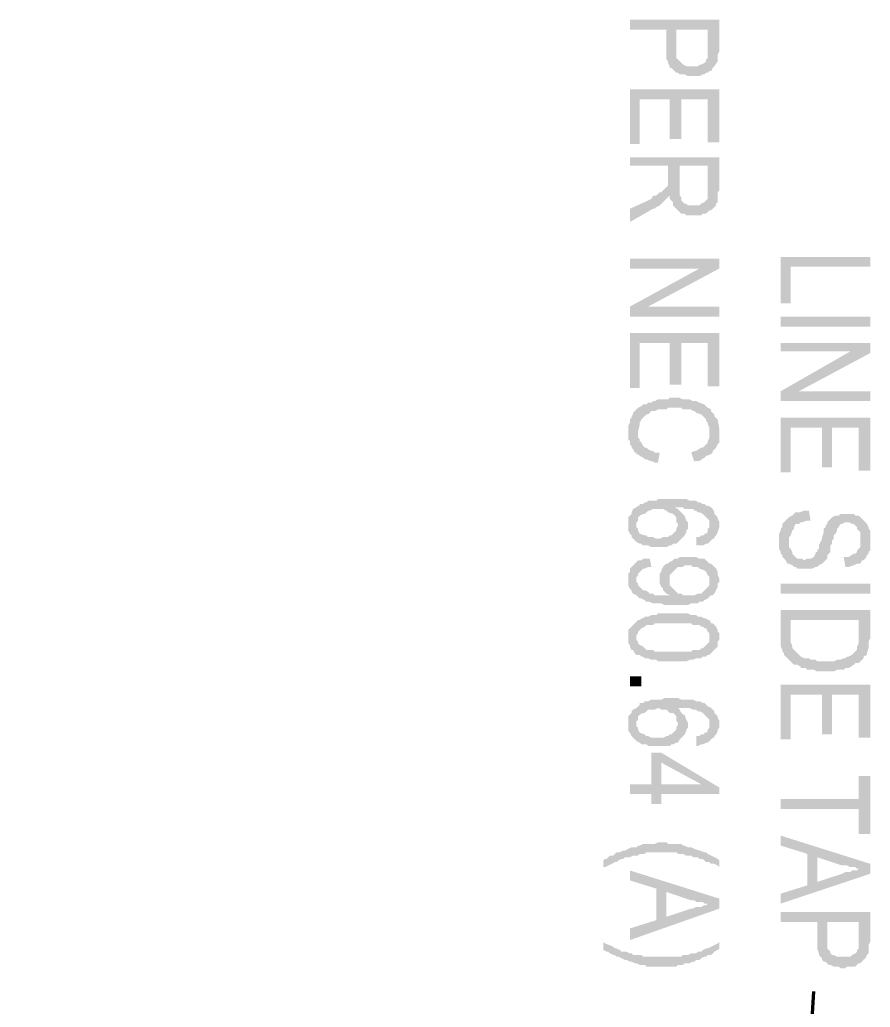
# Model space of a CAD drawing. Header units: inches. Extents: x -186 to 186, y -282 to 282.
# Drawn here: x -42.48 to -23.48, y -29.02 to -6.96 of the extents above; entities that cross this region are included whole.
import ezdxf

# ---------------------------------------------------------------- set-up
doc = ezdxf.new("R2010")
doc.units = ezdxf.units.IN
doc.header["$MEASUREMENT"] = 0
doc.layers.add('H', color=7, linetype='CONTINUOUS', lineweight=100)
doc.layers.add('P', color=250, linetype='CONTINUOUS', lineweight=100)

msp = doc.modelspace()

# ---------------------------------------------------------------- hatches: boundary and pattern name
at = {"layer": 'H', "linetype": 'Continuous'}
for points in [[(-26.852, -7.593), (-26.852, -6.963), (-28.852, -6.963), (-28.852, -7.185), (-28.037, -7.185), (-28.037, -7.704), (-28.037, -7.778), (-28.037, -7.852), (-28, -7.889), (-28, -7.926), (-27.963, -8), (-27.963, -8.037), (-27.926, -8.037), (-27.889, -8.074), (-27.852, -8.111), (-27.815, -8.148), (-27.815, -7.185), (-27.111, -7.185), (-27.111, -8.148), (-27.074, -8.111), (-27.037, -8.111), (-27, -8.037), (-26.963, -8), (-26.889, -7.889), (-26.889, -7.852), (-26.889, -7.778), (-26.889, -7.741), (-26.852, -7.667)], [(-27.111, -8.148), (-27.111, -7.63), (-27.111, -7.704), (-27.111, -7.778), (-27.111, -7.815), (-27.148, -7.852), (-27.148, -7.889), (-27.185, -7.926), (-27.259, -7.963), (-27.296, -7.963), (-27.333, -8), (-27.407, -8), (-27.556, -8), (-27.593, -8), (-27.667, -7.963), (-27.741, -7.889), (-27.778, -7.852), (-27.815, -7.815), (-27.815, -7.741), (-27.815, -7.667), (-27.815, -7.63), (-27.815, -7.185), (-27.815, -8.148), (-27.778, -8.148), (-27.741, -8.185), (-27.667, -8.185), (-27.63, -8.185), (-27.556, -8.222), (-27.519, -8.222), (-27.407, -8.222), (-27.37, -8.222), (-27.296, -8.222), (-27.222, -8.185), (-27.185, -8.185), (-27.148, -8.148)], [(-26.852, -9.704), (-26.852, -8.519), (-28.852, -8.519), (-28.852, -9.741), (-28.63, -9.741), (-28.63, -8.741), (-27.963, -8.741), (-27.963, -9.63), (-27.704, -9.63), (-27.704, -8.741), (-27.111, -8.741), (-27.111, -9.704)], [(-26.852, -10.778), (-26.852, -10.037), (-28.852, -10.037), (-28.852, -10.222), (-28, -10.222), (-28, -10.481), (-27.963, -10.889), (-27.963, -10.963), (-27.926, -11), (-27.889, -11.037), (-27.889, -11.111), (-27.852, -11.148), (-27.815, -11.185), (-27.778, -11.222), (-27.741, -10.222), (-27.111, -10.222), (-27.111, -10.778), (-27.074, -11.222), (-27.037, -11.222), (-27, -11.185), (-26.926, -11.111), (-26.926, -11.074), (-26.889, -11.037), (-26.889, -11), (-26.889, -10.963), (-26.889, -10.815)], [(-27.074, -11.222), (-27.111, -10.778), (-27.111, -10.852), (-27.111, -10.963), (-27.148, -11), (-27.185, -11.037), (-27.259, -11.074), (-27.296, -11.111), (-27.37, -11.111), (-27.519, -11.111), (-27.556, -11.111), (-27.593, -11.074), (-27.63, -11.074), (-27.667, -11.037), (-27.704, -11), (-27.704, -10.963), (-27.704, -10.926), (-27.741, -10.889), (-27.741, -10.852), (-27.741, -10.222), (-27.778, -11.222), (-27.704, -11.296), (-27.63, -11.296), (-27.593, -11.333), (-27.519, -11.333), (-27.333, -11.333), (-27.259, -11.333), (-27.222, -11.296), (-27.148, -11.296), (-27.111, -11.259)], [(-27.963, -10.889), (-28, -10.481), (-28, -10.556), (-28, -10.63), (-28, -10.667), (-28.037, -10.704), (-28.074, -10.741), (-28.111, -10.778), (-28.148, -10.815), (-28.185, -10.815), (-28.222, -10.852), (-28.259, -10.889), (-28.333, -10.889), (-28.37, -10.963), (-28.444, -11), (-28.852, -11.185), (-28.852, -11.481), (-28.333, -11.185), (-28.296, -11.185), (-28.259, -11.148), (-28.185, -11.111), (-28.148, -11.074), (-28.111, -11.037), (-28.074, -11), (-28.037, -10.963), (-28, -10.926)], [(-26.852, -12.519), (-26.852, -12.296), (-28.852, -12.296), (-28.852, -12.519), (-27.296, -12.519)], [(-23.481, -12.481), (-23.481, -12.259), (-25.481, -12.259), (-25.481, -13.296), (-25.259, -13.296), (-25.259, -12.481)], [(-26.852, -12.519), (-27.296, -12.519), (-28.852, -13.37), (-28.444, -13.37)], [(-26.852, -13.593), (-26.852, -13.37), (-28.444, -13.37), (-28.852, -13.37), (-28.852, -13.593)], [(-25.481, -13.815), (-23.481, -13.815), (-23.481, -13.593), (-25.481, -13.593)], [(-26.852, -15.148), (-26.852, -13.963), (-28.852, -13.963), (-28.852, -15.185), (-28.63, -15.185), (-28.63, -14.185), (-27.963, -14.185), (-27.963, -15.111), (-27.704, -15.111), (-27.704, -14.185), (-27.111, -14.185), (-27.111, -15.148)], [(-23.481, -14.407), (-23.481, -14.185), (-25.481, -14.185), (-25.481, -14.37), (-23.926, -14.37)], [(-23.481, -14.407), (-23.926, -14.37), (-25.481, -15.259), (-25.074, -15.259)], [(-27.037, -15.667), (-27.111, -15.63), (-27.148, -15.593), (-27.185, -15.556), (-27.296, -15.519), (-27.37, -15.481), (-27.407, -15.481), (-27.444, -15.481), (-27.519, -15.444), (-27.556, -15.444), (-27.63, -15.444), (-27.667, -15.444), (-27.741, -15.407), (-27.963, -15.407), (-28, -15.444), (-28.074, -15.444), (-28.148, -15.444), (-28.185, -15.444), (-28.222, -15.444), (-28.296, -15.481), (-28.333, -15.481), (-28.37, -15.519), (-28.444, -15.519), (-28.481, -15.556), (-28.556, -15.556), (-28.593, -15.593), (-28.667, -15.63), (-28.704, -15.667), (-28.741, -15.704), (-28.778, -15.741), (-28.778, -15.778), (-28.815, -15.815), (-28.815, -15.852), (-28.852, -15.889), (-28.852, -15.963), (-28.889, -16.037), (-28.889, -16.111), (-28.889, -16.185), (-28.889, -16.222), (-28.889, -16.296), (-28.889, -16.333), (-28.852, -16.37), (-28.852, -16.444), (-28.815, -16.481), (-28.815, -16.519), (-28.778, -16.556), (-28.741, -16.63), (-28.704, -16.63), (-28.704, -16.667), (-28.667, -16.148), (-28.63, -16), (-28.63, -15.963), (-28.593, -15.889), (-28.556, -15.852), (-28.519, -15.815), (-28.481, -15.778), (-28.444, -15.778), (-28.407, -15.741), (-28.37, -15.704), (-28.333, -15.704), (-28.296, -15.704), (-28.222, -15.667), (-28.185, -15.667), (-28.111, -15.667), (-28.037, -15.667), (-28, -15.63), (-27.704, -15.63), (-27.667, -15.667), (-27.593, -15.667), (-27.556, -15.667), (-27.481, -15.667), (-27.444, -15.704), (-27.407, -15.704), (-27.37, -15.741), (-27.259, -15.778), (-27.185, -15.852), (-27.148, -15.889), (-27.148, -15.926), (-27.111, -15.963), (-27.111, -16), (-27.074, -16.074), (-27.074, -16.148), (-27.074, -16.185)], [(-23.481, -15.481), (-23.481, -15.259), (-25.074, -15.259), (-25.481, -15.259), (-25.481, -15.481)], [(-26.852, -16.185), (-26.852, -16.111), (-26.889, -15.889), (-26.926, -15.852), (-26.963, -15.815), (-26.963, -15.778), (-27, -15.741), (-27.037, -15.704), (-27.037, -15.667), (-27.074, -16.185), (-27.074, -16.259), (-27.074, -16.296), (-27.111, -16.37), (-27.111, -16.407), (-27.148, -16.444), (-27.185, -16.481), (-27.222, -16.519), (-27.259, -16.519), (-27.37, -16.593), (-27.407, -16.593), (-27.481, -16.63), (-27.407, -16.852), (-27.407, -16.815), (-27.333, -16.815), (-27.296, -16.815), (-27.185, -16.741), (-27.148, -16.704), (-27.037, -16.667), (-27, -16.63), (-27, -16.593), (-26.963, -16.556), (-26.926, -16.519), (-26.889, -16.444), (-26.852, -16.407), (-26.852, -16.296), (-26.852, -16.259)], [(-23.481, -17.037), (-23.481, -15.852), (-25.481, -15.852), (-25.481, -17.074), (-25.259, -17.074), (-25.259, -16.074), (-24.556, -16.074), (-24.556, -16.963), (-24.333, -16.963), (-24.333, -16.074), (-23.741, -16.074), (-23.741, -17.037)], [(-28.185, -16.63), (-28.222, -16.63), (-28.296, -16.63), (-28.333, -16.593), (-28.37, -16.593), (-28.444, -16.556), (-28.481, -16.519), (-28.519, -16.519), (-28.556, -16.481), (-28.593, -16.407), (-28.63, -16.37), (-28.63, -16.333), (-28.667, -16.296), (-28.667, -16.222), (-28.667, -16.148), (-28.704, -16.667), (-28.667, -16.667), (-28.63, -16.704), (-28.556, -16.741), (-28.519, -16.778), (-28.481, -16.778), (-28.407, -16.815), (-28.37, -16.815), (-28.296, -16.852), (-28.222, -16.852)], [(-27.778, -18.63), (-27.778, -18.222), (-27.778, -18.259), (-27.815, -18.333), (-27.815, -18.37), (-27.852, -18.407), (-27.889, -18.444), (-27.926, -18.481), (-27.963, -18.481), (-28, -18.519), (-28.037, -18.519), (-28.111, -18.519), (-28.185, -18.556), (-28.259, -18.556), (-28.333, -18.519), (-28.37, -18.519), (-28.444, -18.519), (-28.481, -18.481), (-28.519, -18.481), (-28.63, -18.444), (-28.667, -18.37), (-28.667, -18.333), (-28.704, -18.296), (-28.704, -18.222), (-28.704, -17.852), (-28.778, -17.889), (-28.815, -17.963), (-28.815, -18), (-28.852, -18.037), (-28.889, -18.074), (-28.889, -18.148), (-28.889, -18.185), (-28.889, -18.222), (-28.889, -18.296), (-28.889, -18.333), (-28.889, -18.37), (-28.852, -18.444), (-28.815, -18.481), (-28.815, -18.519), (-28.778, -18.556), (-28.741, -18.593), (-28.704, -18.63), (-28.63, -18.667), (-28.593, -18.667), (-28.556, -18.704), (-28.481, -18.704), (-28.444, -18.704), (-28.37, -18.741), (-28.333, -18.741), (-28.074, -18.741), (-28.037, -18.741), (-27.963, -18.704), (-27.926, -18.704), (-27.889, -18.667), (-27.815, -18.667)], [(-27.556, -18.259), (-27.556, -18.185), (-27.593, -18.148), (-27.63, -18.037), (-27.667, -18), (-27.704, -17.963), (-27.741, -17.926), (-27.778, -17.889), (-27.852, -17.852), (-27.852, -17.667), (-28.074, -17.667), (-28.148, -17.667), (-28.222, -17.667), (-28.259, -17.704), (-28.333, -17.704), (-28.37, -17.704), (-28.444, -17.704), (-28.481, -17.741), (-28.519, -17.741), (-28.556, -17.778), (-28.63, -17.778), (-28.63, -17.815), (-28.667, -17.815), (-28.704, -17.852), (-28.704, -18.222), (-28.704, -18.185), (-28.667, -18.148), (-28.667, -18.074), (-28.63, -18.037), (-28.556, -18), (-28.519, -18), (-28.481, -17.963), (-28.444, -17.926), (-28.407, -17.926), (-28.333, -17.889), (-28.296, -17.889), (-28.222, -17.889), (-28.148, -17.889), (-28.111, -17.889), (-28.037, -17.926), (-28, -17.963), (-27.889, -18), (-27.852, -18.037), (-27.815, -18.074), (-27.815, -18.111), (-27.815, -18.185), (-27.778, -18.222), (-27.778, -18.63), (-27.741, -18.593), (-27.704, -18.556), (-27.667, -18.519), (-27.63, -18.481), (-27.593, -18.407), (-27.593, -18.37), (-27.556, -18.333)], [(-27.037, -17.852), (-27.111, -17.815), (-27.148, -17.815), (-27.185, -17.778), (-27.222, -17.778), (-27.296, -17.741), (-27.333, -17.741), (-27.37, -17.704), (-27.444, -17.704), (-27.481, -17.704), (-27.519, -17.704), (-27.593, -17.667), (-27.704, -17.667), (-27.778, -17.667), (-27.852, -17.667), (-27.852, -17.852), (-27.667, -17.852), (-27.63, -17.889), (-27.556, -17.889), (-27.519, -17.889), (-27.444, -17.889), (-27.407, -17.926), (-27.37, -17.926), (-27.333, -17.963), (-27.296, -17.963), (-27.222, -18), (-27.185, -18.037), (-27.148, -18.074), (-27.111, -18.111), (-27.074, -18.148), (-27.074, -18.185), (-27.074, -18.222)], [(-26.852, -18.259), (-26.852, -18.185), (-26.889, -18.111), (-26.889, -18.074), (-26.926, -18.037), (-26.963, -18), (-26.963, -17.963), (-27, -17.889), (-27.037, -17.852), (-27.074, -18.222), (-27.074, -18.296), (-27.111, -18.333), (-27.111, -18.407), (-27.148, -18.444), (-27.185, -18.444), (-27.185, -18.481), (-27.259, -18.481), (-27.296, -18.519), (-27.37, -18.519), (-27.37, -18.704), (-27.333, -18.704), (-27.259, -18.704), (-27.222, -18.704), (-27.148, -18.667), (-27.111, -18.667), (-27.037, -18.593), (-27, -18.556), (-26.963, -18.556), (-26.963, -18.519), (-26.926, -18.481), (-26.889, -18.407), (-26.852, -18.296)], [(-23.481, -18.556), (-23.481, -18.481), (-23.481, -18.444), (-23.481, -18.37), (-23.519, -18.333), (-23.519, -18.296), (-23.556, -18.222), (-23.593, -18.185), (-23.63, -18.148), (-23.667, -18.111), (-23.704, -18.074), (-23.741, -18.037), (-23.815, -18.037), (-23.852, -18), (-23.889, -18), (-23.963, -18), (-24, -18), (-24.037, -18), (-24.111, -18), (-24.148, -18), (-24.185, -18.037), (-24.259, -18.037), (-24.333, -18.074), (-24.37, -18.111), (-24.407, -18.148), (-24.444, -18.185), (-24.444, -18.222), (-24.481, -18.259), (-24.481, -18.296), (-24.519, -18.333), (-24.519, -18.407), (-24.556, -18.519), (-24.556, -18.556), (-24.593, -18.63), (-24.63, -18.704), (-24.63, -18.778), (-24.667, -18.815), (-24.667, -18.852), (-24.704, -18.852), (-24.704, -18.889), (-24.741, -18.963), (-24.815, -19), (-24.852, -19), (-24.889, -19), (-24.963, -19.037), (-25, -19), (-25.074, -19), (-25.111, -19), (-25.148, -18.963), (-25.185, -18.926), (-25.222, -18.889), (-25.222, -18.852), (-25.259, -18.778), (-25.296, -18.741), (-25.296, -18.667), (-25.296, -18.63), (-25.296, -18.074), (-25.333, -18.111), (-25.37, -18.148), (-25.444, -18.222), (-25.444, -18.296), (-25.481, -18.333), (-25.481, -18.37), (-25.519, -18.444), (-25.519, -18.481), (-25.519, -18.519), (-25.519, -18.593), (-25.519, -18.63), (-25.519, -18.667), (-25.519, -18.741), (-25.519, -18.778), (-25.481, -18.852), (-25.481, -18.889), (-25.444, -18.926), (-25.444, -18.963), (-25.407, -19), (-25.37, -19.037), (-25.333, -19.111), (-25.296, -19.111), (-25.222, -19.148), (-25.185, -19.185), (-25.148, -19.185), (-25.111, -19.222), (-25.037, -19.222), (-24.815, -19.222), (-24.778, -19.222), (-24.704, -19.185), (-24.667, -19.185), (-24.63, -19.148), (-24.556, -19.111), (-24.519, -19.074), (-24.481, -19.037), (-24.444, -19), (-24.444, -18.926), (-24.407, -18.889), (-24.37, -18.852), (-24.37, -18.778), (-24.37, -18.704), (-24.333, -18.667), (-24.333, -18.593), (-24.296, -18.556), (-24.296, -18.481), (-24.259, -18.444), (-24.222, -18.37), (-24.222, -18.333), (-24.185, -18.296), (-24.148, -18.222), (-24.111, -18.222), (-24.037, -18.185), (-23.963, -18.185), (-23.889, -18.222), (-23.852, -18.222), (-23.815, -18.259), (-23.778, -18.296), (-23.778, -18.333), (-23.741, -18.37), (-23.704, -18.407), (-23.704, -18.444), (-23.704, -18.519), (-23.704, -18.556), (-23.667, -19.037), (-23.63, -19.037), (-23.593, -19), (-23.556, -18.926), (-23.519, -18.889), (-23.519, -18.852), (-23.481, -18.815), (-23.481, -18.741), (-23.481, -18.704), (-23.481, -18.63)], [(-24.815, -18.148), (-24.852, -17.926), (-24.963, -17.926), (-25.037, -17.963), (-25.074, -17.963), (-25.148, -17.963), (-25.185, -18), (-25.222, -18.037), (-25.296, -18.074), (-25.296, -18.63), (-25.296, -18.593), (-25.296, -18.519), (-25.259, -18.481), (-25.222, -18.37), (-25.185, -18.333), (-25.185, -18.296), (-25.148, -18.222), (-25.074, -18.222), (-25.037, -18.185), (-25, -18.185), (-24.889, -18.148)], [(-23.667, -19.037), (-23.704, -18.556), (-23.704, -18.63), (-23.704, -18.667), (-23.704, -18.741), (-23.741, -18.778), (-23.778, -18.815), (-23.778, -18.852), (-23.815, -18.889), (-23.852, -18.889), (-23.963, -18.963), (-24, -18.963), (-24.074, -18.963), (-24.037, -19.185), (-24, -19.185), (-23.963, -19.185), (-23.852, -19.148), (-23.778, -19.111), (-23.741, -19.111), (-23.704, -19.111)], [(-27.037, -19.111), (-27.074, -19.111), (-27.111, -19.074), (-27.148, -19.037), (-27.185, -19), (-27.259, -19), (-27.296, -19), (-27.37, -18.963), (-27.407, -18.963), (-27.63, -18.963), (-27.667, -18.963), (-27.741, -18.963), (-27.778, -19), (-27.852, -19), (-27.889, -19.037), (-27.963, -19.074), (-27.963, -19.481), (-27.963, -19.444), (-27.963, -19.37), (-27.926, -19.333), (-27.889, -19.296), (-27.852, -19.259), (-27.815, -19.222), (-27.778, -19.185), (-27.704, -19.185), (-27.667, -19.185), (-27.63, -19.148), (-27.481, -19.148), (-27.444, -19.185), (-27.37, -19.185), (-27.333, -19.185), (-27.296, -19.222), (-27.185, -19.259), (-27.148, -19.296), (-27.111, -19.37), (-27.074, -19.407), (-27.074, -19.444), (-27.074, -19.481)], [(-28.37, -19.185), (-28.407, -19), (-28.444, -19), (-28.481, -19), (-28.556, -19), (-28.593, -19.037), (-28.667, -19.037), (-28.778, -19.148), (-28.815, -19.185), (-28.852, -19.222), (-28.852, -19.296), (-28.889, -19.333), (-28.889, -19.37), (-28.889, -19.444), (-28.889, -19.481), (-28.889, -19.556), (-28.889, -19.593), (-28.852, -19.667), (-28.815, -19.704), (-28.815, -19.741), (-28.778, -19.778), (-28.704, -19.815), (-28.704, -19.444), (-28.704, -19.407), (-28.667, -19.37), (-28.667, -19.333), (-28.63, -19.296), (-28.593, -19.259), (-28.556, -19.222), (-28.519, -19.222), (-28.444, -19.185)], [(-26.852, -19.481), (-26.852, -19.444), (-26.889, -19.37), (-26.889, -19.333), (-26.889, -19.296), (-26.926, -19.222), (-26.963, -19.185), (-27, -19.148), (-27.037, -19.111), (-27.074, -19.481), (-27.074, -19.519), (-27.074, -19.593), (-27.111, -19.63), (-27.148, -19.667), (-27.185, -19.704), (-27.222, -19.741), (-27.259, -19.778), (-27.296, -19.778), (-27.333, -19.778), (-27.407, -19.815), (-27.481, -19.815), (-27.556, -19.815), (-27.63, -19.815), (-27.667, -19.815), (-27.704, -19.778), (-27.778, -19.778), (-27.815, -19.741), (-27.852, -19.704), (-27.889, -19.667), (-27.926, -19.815), (-28.185, -19.815), (-28.222, -19.815), (-28.296, -19.815), (-28.333, -19.778), (-28.37, -19.778), (-28.407, -19.778), (-28.444, -19.741), (-28.519, -19.704), (-28.556, -19.704), (-28.593, -19.667), (-28.63, -19.63), (-28.667, -19.593), (-28.667, -19.556), (-28.704, -19.519), (-28.704, -19.444), (-28.704, -19.815), (-28.667, -19.852), (-28.63, -19.889), (-28.593, -19.889), (-28.519, -19.926), (-28.481, -19.963), (-28.444, -19.963), (-28.407, -19.963), (-28.333, -20), (-28.296, -20), (-28.259, -20), (-28.185, -20), (-28.148, -20), (-28.074, -20.037), (-27.963, -20.037), (-27.889, -20.037), (-27.815, -20.037), (-27.741, -20.037), (-27.556, -20.037), (-27.481, -20), (-27.444, -20), (-27.37, -20), (-27.333, -20), (-27.296, -19.963), (-27.259, -19.963), (-27.222, -19.963), (-27.185, -19.926), (-27.111, -19.889), (-27.074, -19.852), (-27.037, -19.815), (-27, -19.815), (-26.963, -19.778), (-26.889, -19.63), (-26.889, -19.556), (-26.852, -19.519)], [(-27.889, -19.667), (-27.926, -19.63), (-27.963, -19.593), (-27.963, -19.556), (-27.963, -19.074), (-28, -19.111), (-28.037, -19.111), (-28.074, -19.148), (-28.111, -19.185), (-28.148, -19.259), (-28.148, -19.296), (-28.185, -19.333), (-28.185, -19.407), (-28.185, -19.519), (-28.185, -19.556), (-28.148, -19.63), (-28.111, -19.667), (-28.111, -19.704), (-28.074, -19.741), (-28.037, -19.778), (-27.963, -19.815), (-27.926, -19.815)], [(-25.481, -19.778), (-23.481, -19.778), (-23.481, -19.556), (-25.481, -19.556)], [(-26.852, -20.778), (-26.852, -20.667), (-26.889, -20.63), (-26.889, -20.593), (-26.926, -20.519), (-26.963, -20.481), (-27, -20.444), (-27.037, -20.444), (-27.074, -20.37), (-27.111, -20.37), (-27.148, -20.333), (-27.185, -20.333), (-27.259, -20.296), (-27.296, -20.296), (-27.333, -20.296), (-27.37, -20.259), (-27.444, -20.259), (-27.481, -20.259), (-27.556, -20.222), (-27.63, -20.222), (-27.667, -20.222), (-28.074, -20.222), (-28.148, -20.222), (-28.222, -20.222), (-28.259, -20.259), (-28.333, -20.259), (-28.37, -20.259), (-28.444, -20.296), (-28.481, -20.296), (-28.519, -20.296), (-28.556, -20.333), (-28.593, -20.333), (-28.63, -20.37), (-28.667, -20.37), (-28.704, -20.407), (-28.704, -20.778), (-28.704, -20.704), (-28.667, -20.667), (-28.667, -20.63), (-28.63, -20.593), (-28.593, -20.556), (-28.519, -20.519), (-28.481, -20.481), (-28.444, -20.481), (-28.37, -20.481), (-28.333, -20.481), (-28.296, -20.444), (-28.222, -20.444), (-28.111, -20.444), (-28.037, -20.444), (-27.741, -20.444), (-27.667, -20.444), (-27.519, -20.444), (-27.481, -20.444), (-27.444, -20.481), (-27.37, -20.481), (-27.333, -20.481), (-27.296, -20.481), (-27.259, -20.519), (-27.222, -20.519), (-27.185, -20.556), (-27.148, -20.556), (-27.111, -20.63), (-27.074, -20.667), (-27.074, -20.704), (-27.074, -20.741), (-27.037, -21.111), (-26.963, -21.037), (-26.926, -21), (-26.889, -20.963), (-26.889, -20.926), (-26.889, -20.852), (-26.852, -20.815)], [(-23.481, -20.704), (-23.481, -20.148), (-25.481, -20.148), (-25.481, -20.852), (-25.481, -20.926), (-25.481, -20.963), (-25.444, -21.037), (-25.444, -21.074), (-25.407, -21.111), (-25.407, -21.148), (-25.37, -21.185), (-25.333, -21.222), (-25.296, -21.259), (-25.259, -21.296), (-25.259, -20.37), (-23.741, -20.37), (-23.741, -20.704), (-23.704, -21.296), (-23.667, -21.259), (-23.63, -21.222), (-23.63, -21.185), (-23.556, -21.148), (-23.556, -21.111), (-23.519, -21), (-23.519, -20.963), (-23.519, -20.889), (-23.519, -20.852), (-23.481, -20.778)], [(-27.037, -21.111), (-27.074, -20.741), (-27.074, -20.778), (-27.074, -20.852), (-27.111, -20.889), (-27.148, -20.926), (-27.185, -20.963), (-27.222, -21), (-27.259, -21), (-27.296, -21.037), (-27.333, -21.037), (-27.37, -21.037), (-27.444, -21.037), (-27.481, -21.074), (-27.519, -21.074), (-27.593, -21.074), (-28.185, -21.074), (-28.222, -21.074), (-28.296, -21.074), (-28.333, -21.037), (-28.37, -21.037), (-28.444, -21.037), (-28.481, -21.037), (-28.519, -21), (-28.556, -20.963), (-28.63, -20.926), (-28.667, -20.889), (-28.667, -20.852), (-28.704, -20.815), (-28.704, -20.778), (-28.704, -20.407), (-28.741, -20.444), (-28.778, -20.481), (-28.815, -20.519), (-28.852, -20.556), (-28.889, -20.593), (-28.889, -20.667), (-28.889, -20.704), (-28.889, -20.778), (-28.889, -20.852), (-28.889, -20.889), (-28.852, -20.926), (-28.852, -20.963), (-28.815, -21.037), (-28.778, -21.037), (-28.741, -21.111), (-28.704, -21.148), (-28.63, -21.148), (-28.593, -21.185), (-28.556, -21.185), (-28.519, -21.222), (-28.481, -21.222), (-28.444, -21.222), (-28.37, -21.259), (-28.333, -21.259), (-28.259, -21.259), (-28.222, -21.296), (-28.074, -21.296), (-28.037, -21.296), (-27.741, -21.296), (-27.667, -21.296), (-27.593, -21.296), (-27.519, -21.259), (-27.481, -21.259), (-27.444, -21.259), (-27.37, -21.222), (-27.333, -21.222), (-27.259, -21.222), (-27.222, -21.185), (-27.185, -21.185), (-27.148, -21.185), (-27.111, -21.148), (-27.074, -21.148)], [(-23.704, -21.296), (-23.741, -20.704), (-23.741, -20.778), (-23.741, -20.852), (-23.741, -20.889), (-23.778, -20.963), (-23.778, -21), (-23.778, -21.037), (-23.815, -21.074), (-23.852, -21.111), (-23.889, -21.148), (-23.963, -21.185), (-24, -21.185), (-24.037, -21.222), (-24.074, -21.222), (-24.148, -21.259), (-24.185, -21.259), (-24.222, -21.259), (-24.296, -21.296), (-24.407, -21.296), (-24.481, -21.296), (-24.519, -21.296), (-24.593, -21.296), (-24.667, -21.296), (-24.704, -21.259), (-24.778, -21.259), (-24.815, -21.259), (-24.852, -21.222), (-24.926, -21.222), (-24.963, -21.222), (-25.037, -21.185), (-25.074, -21.148), (-25.111, -21.111), (-25.148, -21.074), (-25.185, -21.037), (-25.222, -21), (-25.222, -20.963), (-25.259, -20.852), (-25.259, -20.37), (-25.259, -21.296), (-25.222, -21.333), (-25.185, -21.37), (-25.111, -21.37), (-25.037, -21.407), (-25.037, -21.444), (-24.926, -21.444), (-24.889, -21.481), (-24.852, -21.481), (-24.778, -21.481), (-24.741, -21.481), (-24.667, -21.519), (-24.296, -21.519), (-24.222, -21.481), (-24.185, -21.481), (-24.111, -21.481), (-24.074, -21.481), (-24.037, -21.444), (-24, -21.444), (-23.963, -21.444), (-23.852, -21.37), (-23.815, -21.333), (-23.741, -21.333)], [(-28.852, -21.852), (-28.593, -21.852), (-28.593, -21.63), (-28.852, -21.63)], [(-23.481, -23), (-23.481, -21.815), (-25.481, -21.815), (-25.481, -23.037), (-25.259, -23.037), (-25.259, -22.037), (-24.556, -22.037), (-24.556, -22.926), (-24.333, -22.926), (-24.333, -22.037), (-23.741, -22.037), (-23.741, -23)], [(-27.556, -22.704), (-27.556, -22.667), (-27.593, -22.593), (-27.63, -22.481), (-27.667, -22.481), (-27.704, -22.444), (-27.741, -22.37), (-27.778, -22.333), (-27.852, -22.333), (-27.852, -22.111), (-28.074, -22.111), (-28.148, -22.148), (-28.222, -22.148), (-28.259, -22.148), (-28.333, -22.148), (-28.37, -22.148), (-28.444, -22.185), (-28.481, -22.185), (-28.519, -22.185), (-28.556, -22.222), (-28.63, -22.222), (-28.63, -22.259), (-28.667, -22.296), (-28.704, -22.333), (-28.704, -22.704), (-28.704, -22.63), (-28.667, -22.593), (-28.667, -22.519), (-28.63, -22.481), (-28.556, -22.444), (-28.519, -22.444), (-28.481, -22.407), (-28.444, -22.37), (-28.407, -22.37), (-28.333, -22.37), (-28.296, -22.37), (-28.222, -22.333), (-28.148, -22.37), (-28.111, -22.37), (-28.037, -22.37), (-28, -22.407), (-27.963, -22.444), (-27.889, -22.444), (-27.852, -22.481), (-27.815, -22.519), (-27.815, -22.556), (-27.815, -22.63), (-27.778, -22.667), (-27.778, -23.111), (-27.741, -23.037), (-27.704, -23), (-27.667, -22.963), (-27.63, -22.926), (-27.593, -22.852), (-27.593, -22.815), (-27.556, -22.778)], [(-27.037, -22.333), (-27.111, -22.296), (-27.148, -22.259), (-27.185, -22.222), (-27.222, -22.222), (-27.296, -22.185), (-27.333, -22.185), (-27.37, -22.185), (-27.444, -22.148), (-27.481, -22.148), (-27.519, -22.148), (-27.593, -22.148), (-27.704, -22.148), (-27.778, -22.111), (-27.852, -22.111), (-27.852, -22.333), (-27.667, -22.333), (-27.63, -22.333), (-27.556, -22.333), (-27.519, -22.333), (-27.444, -22.37), (-27.407, -22.37), (-27.37, -22.37), (-27.333, -22.407), (-27.296, -22.407), (-27.222, -22.444), (-27.185, -22.481), (-27.148, -22.519), (-27.111, -22.556), (-27.074, -22.593), (-27.074, -22.667), (-27.074, -22.704)], [(-27.778, -23.111), (-27.778, -22.667), (-27.778, -22.704), (-27.815, -22.778), (-27.815, -22.815), (-27.852, -22.852), (-27.889, -22.889), (-27.926, -22.926), (-27.963, -22.926), (-28, -22.963), (-28.037, -22.963), (-28.111, -23), (-28.185, -23), (-28.259, -23), (-28.333, -23), (-28.37, -23), (-28.444, -22.963), (-28.481, -22.963), (-28.519, -22.926), (-28.63, -22.889), (-28.667, -22.815), (-28.667, -22.778), (-28.704, -22.741), (-28.704, -22.704), (-28.704, -22.333), (-28.778, -22.37), (-28.815, -22.407), (-28.815, -22.444), (-28.852, -22.481), (-28.889, -22.519), (-28.889, -22.593), (-28.889, -22.63), (-28.889, -22.704), (-28.889, -22.741), (-28.889, -22.778), (-28.889, -22.852), (-28.852, -22.889), (-28.815, -22.963), (-28.778, -23), (-28.741, -23.037), (-28.704, -23.074), (-28.63, -23.111), (-28.593, -23.148), (-28.556, -23.148), (-28.481, -23.148), (-28.444, -23.185), (-28.37, -23.185), (-28.333, -23.185), (-28.074, -23.185), (-28.037, -23.185), (-27.963, -23.185), (-27.926, -23.148), (-27.889, -23.148), (-27.815, -23.111)], [(-26.852, -22.704), (-26.852, -22.63), (-26.889, -22.556), (-26.889, -22.519), (-26.926, -22.481), (-26.963, -22.444), (-26.963, -22.407), (-27, -22.37), (-27.037, -22.333), (-27.074, -22.704), (-27.074, -22.778), (-27.111, -22.815), (-27.111, -22.852), (-27.148, -22.889), (-27.185, -22.889), (-27.185, -22.926), (-27.259, -22.926), (-27.296, -22.963), (-27.37, -22.963), (-27.37, -23.185), (-27.333, -23.185), (-27.259, -23.148), (-27.222, -23.148), (-27.148, -23.111), (-27.111, -23.111), (-27.037, -23.037), (-27, -23), (-26.963, -23), (-26.963, -22.963), (-26.926, -22.926), (-26.889, -22.852), (-26.889, -22.815), (-26.852, -22.778)], [(-26.852, -24.259), (-26.852, -24.111), (-28.148, -23.333), (-28.37, -23.333), (-28.37, -24.037), (-28.852, -24.037), (-28.852, -24.259), (-28.37, -24.259), (-28.37, -24.481), (-28.148, -24.481), (-28.148, -23.556), (-27.259, -24.037)], [(-26.852, -24.259), (-27.259, -24.037), (-28.148, -24.037), (-28.148, -23.556), (-28.148, -24.259)], [(-23.481, -25.148), (-23.481, -23.852), (-23.741, -23.852), (-23.741, -24.37), (-25.481, -24.37), (-25.481, -24.593), (-23.741, -24.593), (-23.741, -25.148)], [(-26.852, -25.889), (-26.852, -25.741), (-26.889, -25.704), (-26.963, -25.667), (-27.037, -25.63), (-27.111, -25.593), (-27.148, -25.556), (-27.185, -25.556), (-27.296, -25.519), (-27.407, -25.481), (-27.481, -25.444), (-27.519, -25.444), (-27.556, -25.444), (-27.63, -25.407), (-27.667, -25.407), (-27.704, -25.37), (-27.778, -25.37), (-27.815, -25.37), (-27.889, -25.37), (-28, -25.37), (-28.037, -25.333), (-28.222, -25.333), (-28.296, -25.37), (-28.407, -25.37), (-28.444, -25.37), (-28.519, -25.37), (-28.556, -25.37), (-28.63, -25.407), (-28.667, -25.407), (-28.704, -25.444), (-28.815, -25.444), (-28.889, -25.481), (-28.963, -25.519), (-29, -25.519), (-29.074, -25.556), (-29.148, -25.556), (-29.185, -25.593), (-29.222, -25.63), (-29.296, -25.63), (-29.333, -25.667), (-29.37, -25.704), (-29.407, -25.704), (-29.444, -25.741), (-29.444, -25.889), (-29.407, -25.889), (-29.185, -25.778), (-29.148, -25.778), (-29.111, -25.741), (-29.037, -25.704), (-29, -25.704), (-28.963, -25.667), (-28.889, -25.667), (-28.852, -25.667), (-28.778, -25.63), (-28.741, -25.63), (-28.667, -25.63), (-28.63, -25.593), (-28.556, -25.593), (-28.519, -25.593), (-28.481, -25.556), (-28.407, -25.556), (-28.37, -25.556), (-27.963, -25.556), (-27.889, -25.556), (-27.815, -25.556), (-27.778, -25.593), (-27.704, -25.593), (-27.667, -25.593), (-27.593, -25.63), (-27.556, -25.63), (-27.481, -25.63), (-27.444, -25.667), (-27.37, -25.667), (-27.333, -25.667), (-27.296, -25.704), (-27.259, -25.704), (-27.222, -25.704), (-27.185, -25.741), (-27.148, -25.778), (-27.074, -25.778), (-27.037, -25.815), (-26.963, -25.815), (-26.889, -25.852)], [(-23.481, -26.037), (-23.481, -25.815), (-25.481, -25.185), (-25.481, -25.407), (-24.889, -25.593), (-24.889, -26.296), (-24.667, -25.667), (-24.111, -25.852), (-24.037, -25.852), (-24, -25.852), (-23.926, -25.889), (-23.852, -25.889), (-23.815, -25.889), (-23.778, -25.926), (-23.704, -25.926)], [(-23.481, -26.037), (-23.704, -25.926), (-23.741, -25.926), (-23.778, -25.963), (-23.815, -25.963), (-23.889, -25.963), (-23.926, -26), (-24, -26), (-24.037, -26), (-24.111, -26.037), (-24.667, -26.222), (-24.667, -25.667), (-24.889, -26.296), (-25.481, -26.481), (-25.481, -26.704)], [(-26.852, -26.815), (-26.852, -26.593), (-28.852, -25.963), (-28.852, -26.185), (-28.259, -26.37), (-28.259, -27.074), (-28.037, -26.444), (-27.481, -26.63), (-27.407, -26.63), (-27.37, -26.667), (-27.296, -26.667), (-27.222, -26.667), (-27.185, -26.704), (-27.148, -26.704), (-27.074, -26.704)], [(-26.852, -26.815), (-27.074, -26.704), (-27.111, -26.704), (-27.148, -26.741), (-27.185, -26.741), (-27.259, -26.778), (-27.296, -26.778), (-27.37, -26.778), (-27.444, -26.815), (-27.481, -26.815), (-28.037, -27), (-28.037, -26.444), (-28.259, -27.074), (-28.852, -27.259), (-28.852, -27.519)], [(-23.481, -27.481), (-23.481, -26.889), (-25.481, -26.889), (-25.481, -27.111), (-24.667, -27.111), (-24.667, -27.63), (-24.667, -27.704), (-24.63, -27.815), (-24.63, -27.852), (-24.593, -27.889), (-24.556, -27.926), (-24.556, -27.963), (-24.519, -28), (-24.481, -28), (-24.444, -28.037), (-24.444, -27.111), (-23.741, -27.111), (-23.741, -28.037), (-23.704, -28.037), (-23.667, -28), (-23.63, -27.963), (-23.593, -27.926), (-23.556, -27.852), (-23.519, -27.815), (-23.519, -27.778), (-23.519, -27.741), (-23.519, -27.704), (-23.519, -27.63), (-23.481, -27.556)], [(-23.741, -28.037), (-23.741, -27.519), (-23.741, -27.63), (-23.741, -27.667), (-23.741, -27.704), (-23.778, -27.741), (-23.778, -27.778), (-23.815, -27.815), (-23.889, -27.852), (-23.926, -27.889), (-23.963, -27.889), (-24.037, -27.889), (-24.185, -27.889), (-24.222, -27.889), (-24.296, -27.852), (-24.333, -27.852), (-24.37, -27.815), (-24.37, -27.778), (-24.444, -27.704), (-24.444, -27.667), (-24.444, -27.593), (-24.444, -27.519), (-24.444, -27.111), (-24.444, -28.037), (-24.407, -28.074), (-24.37, -28.074), (-24.296, -28.111), (-24.259, -28.111), (-24.185, -28.111), (-24.148, -28.148), (-24.037, -28.148), (-24, -28.111), (-23.926, -28.111), (-23.852, -28.111), (-23.815, -28.111), (-23.778, -28.074)], [(-26.852, -27.704), (-26.852, -27.556), (-26.889, -27.593), (-26.963, -27.63), (-27.111, -27.704), (-27.148, -27.704), (-27.222, -27.741), (-27.259, -27.778), (-27.333, -27.778), (-27.37, -27.815), (-27.444, -27.815), (-27.481, -27.815), (-27.556, -27.852), (-27.593, -27.852), (-27.667, -27.852), (-27.704, -27.889), (-27.778, -27.889), (-27.815, -27.889), (-27.852, -27.889), (-27.926, -27.889), (-28.333, -27.889), (-28.37, -27.889), (-28.444, -27.889), (-28.481, -27.889), (-28.556, -27.889), (-28.593, -27.852), (-28.667, -27.852), (-28.704, -27.852), (-28.778, -27.852), (-28.815, -27.815), (-28.852, -27.815), (-28.926, -27.778), (-29.037, -27.778), (-29.074, -27.741), (-29.148, -27.704), (-29.185, -27.704), (-29.222, -27.667), (-29.407, -27.593), (-29.444, -27.556), (-29.444, -27.704), (-29.444, -27.741), (-29.37, -27.778), (-29.333, -27.778), (-29.296, -27.815), (-29.222, -27.852), (-29.185, -27.852), (-29.148, -27.889), (-29.111, -27.889), (-29.037, -27.926), (-28.963, -27.963), (-28.926, -27.963), (-28.852, -28), (-28.815, -28), (-28.741, -28.037), (-28.704, -28.037), (-28.63, -28.074), (-28.593, -28.074), (-28.519, -28.074), (-28.481, -28.111), (-28.444, -28.111), (-28.37, -28.111), (-28.259, -28.111), (-28.185, -28.111), (-28.074, -28.111), (-28.037, -28.111), (-27.926, -28.111), (-27.889, -28.111), (-27.815, -28.111), (-27.778, -28.074), (-27.704, -28.074), (-27.667, -28.074), (-27.63, -28.037), (-27.556, -28.037), (-27.519, -28.037), (-27.444, -28), (-27.407, -28), (-27.37, -27.963), (-27.296, -27.963), (-27.259, -27.926), (-27.185, -27.889), (-27.148, -27.889), (-27.111, -27.852), (-27.037, -27.852), (-27, -27.815), (-26.963, -27.778), (-26.889, -27.741)]]:
    msp.add_hatch(color=0, dxfattribs=at).paths.add_polyline_path(points)

# ---------------------------------------------------------------- linework, layer by layer
at = {"layer": 'P', "color": 0, "linetype": 'Continuous'}
msp.add_lwpolyline([(-42.704, -51.296), (-38.444, -47.963), (-36.37, -46.333), (-34.333, -44.63), (-33.333, -43.778), (-32.37, -42.926), (-31.481, -42.037), (-30.593, -41.148), (-29.741, -40.222), (-28.963, -39.296), (-28.222, -38.37), (-27.556, -37.407), (-26.926, -36.407), (-26.37, -35.37), (-25.889, -34.333), (-25.481, -33.296), (-25.185, -32.185), (-24.963, -31.037), (-24.815, -29.889), (-24.741, -28.667)], dxfattribs=at)

doc.saveas('drawing.dxf')
